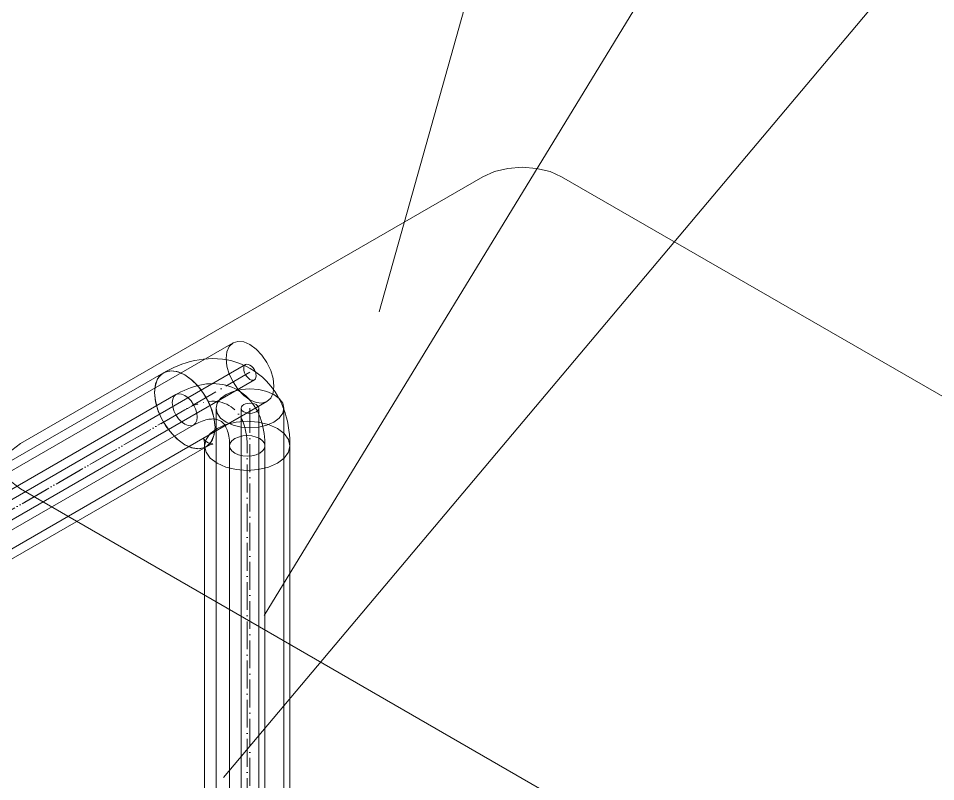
# Model space of a CAD drawing. Header units: millimetres. Extents: x -88595 to 880822, y -1054509 to -148035.
# Drawn here: x 415596.5 to 415926.2, y -310164.7 to -309890.1 of the extents above; entities that cross this region are included whole.
import ezdxf

# ---------------------------------------------------------------- set-up
doc = ezdxf.new("R2010")
doc.units = ezdxf.units.MM
doc.linetypes.add('$12$ADSK_Осевая', pattern=[14, 10, -2, 0, -2])
doc.linetypes.add('$13$ADSK_Осевая', pattern=[14, 10, -2, 0, -2])
for name, color, linetype, lineweight in [('Изоляция', 7, 'Continuous', 18), ('Марки', 7, 'Continuous', 20), ('Оборудование', 7, 'Continuous', 18), ('Трубопровод', 7, 'Continuous', 18), ('Трубопроводы', 7, 'Continuous', 18)]:
    doc.layers.add(name, color=color, linetype=linetype, lineweight=lineweight)

# ---------------------------------------------------------------- blocks, each defined once
blk = doc.blocks.new('$0$ADSK_МедьПайка_Отвод-гнутая труба - Отвод _гнутая труба_-V19-В_ОВ3_4')
at = {"layer": 'Трубопроводы', "color": 134, "true_color": 0x00a6a6}
for points in [[(1735.53, 594.57, 0), (1734.5, 595.12, 0), (1733.43, 595.6, 0), (1732.33, 596, 0), (1731.2, 596.33, 0), (1730.06, 596.58, 0), (1728.91, 596.76, 0), (1727.74, 596.87, 0), (1726.57, 596.91, 0), (1725.4, 596.88, 0), (1724.24, 596.78, 0), (1723.07, 596.62, 0), (1721.91, 596.4, 0), (1720.75, 596.13, 0), (1719.61, 595.8, 0), (1718.47, 595.41, 0), (1717.34, 594.98, 0), (1716.21, 594.5, 0), (1715.1, 593.96, 0), (1714, 593.39, 0), (1713.31, 593, 0)], [(1735.53, 594.57, 0), (1736.53, 593.95, 0), (1737.48, 593.26, 0), (1738.38, 592.51, 0), (1739.22, 591.7, 0), (1740.01, 590.84, 0), (1740.75, 589.93, 0), (1741.42, 588.97, 0), (1742.04, 587.98, 0), (1742.6, 586.95, 0), (1743.1, 585.89, 0), (1743.54, 584.8, 0), (1743.94, 583.69, 0), (1744.27, 582.55, 0), (1744.56, 581.39, 0), (1744.8, 580.21, 0), (1744.99, 579.01, 0), (1745.13, 577.8, 0), (1745.22, 576.57, 0), (1745.27, 575.33, 0), (1745.28, 574.53, 0)], [(1716.48, 592.68, 0), (1715.32, 593.18, 0), (1714.24, 593.28, 0), (1713.31, 593, 0), (1712.59, 592.33, 0), (1712.15, 591.34, 0), (1711.99, 590.09, 0), (1712.15, 588.66, 0), (1712.59, 587.15, 0), (1713.31, 585.66, 0), (1714.24, 584.3, 0), (1715.32, 583.16, 0), (1716.48, 582.31, 0)], [(1716.48, 582.31, 0), (1717.65, 581.82, 0), (1718.73, 581.71, 0), (1719.66, 582, 0), (1720.37, 582.66, 0), (1720.82, 583.65, 0), (1720.97, 584.9, 0), (1720.82, 586.33, 0), (1720.37, 587.84, 0), (1719.66, 589.33, 0), (1718.73, 590.69, 0), (1717.65, 591.83, 0), (1716.48, 592.68, 0)], [(1729.18, 583.57, 0), (1728.92, 583.71, 0), (1728.65, 583.83, 0), (1728.36, 583.94, 0), (1728.05, 584.03, 0), (1727.71, 584.1, 0), (1727.35, 584.16, 0), (1726.96, 584.19, 0), (1726.54, 584.21, 0), (1726.09, 584.19, 0), (1725.61, 584.15, 0), (1725.1, 584.09, 0), (1724.56, 583.98, 0), (1723.99, 583.85, 0), (1723.4, 583.68, 0), (1722.78, 583.47, 0), (1722.14, 583.22, 0), (1721.48, 582.94, 0), (1720.8, 582.61, 0), (1720.1, 582.25, 0), (1719.66, 582, 0)], [(1729.18, 583.57, 0), (1729.43, 583.41, 0), (1729.67, 583.24, 0), (1729.91, 583.04, 0), (1730.15, 582.82, 0), (1730.38, 582.56, 0), (1730.61, 582.28, 0), (1730.83, 581.96, 0), (1731.05, 581.6, 0), (1731.27, 581.2, 0), (1731.48, 580.77, 0), (1731.67, 580.29, 0), (1731.85, 579.77, 0), (1732.02, 579.21, 0), (1732.17, 578.61, 0), (1732.3, 577.97, 0), (1732.41, 577.29, 0), (1732.49, 576.58, 0), (1732.55, 575.83, 0), (1732.58, 575.05, 0), (1732.58, 574.53, 0)], [(1734.44, 571.94, 0), (1733.43, 572.7, 0), (1732.8, 573.59, 0), (1732.58, 574.53, 0), (1732.8, 575.48, 0), (1733.43, 576.37, 0), (1734.44, 577.13, 0), (1735.76, 577.71, 0), (1737.29, 578.08, 0), (1738.93, 578.2, 0), (1740.58, 578.08, 0), (1742.11, 577.71, 0), (1743.42, 577.13, 0)], [(1743.42, 577.13, 0), (1744.43, 576.37, 0), (1745.07, 575.48, 0), (1745.28, 574.53, 0), (1745.07, 573.59, 0), (1744.43, 572.7, 0), (1743.42, 571.94, 0), (1742.11, 571.36, 0), (1740.58, 570.99, 0), (1738.93, 570.87, 0), (1737.29, 570.99, 0), (1735.76, 571.36, 0), (1734.44, 571.94, 0)]]:
    blk.add_polyline3d(points, dxfattribs=at)
blk = doc.blocks.new('$0$ADSK_Наружный блок кондиционера сплит-системы1 - AS24TL5HRA-A-V54-В_ОВ3_4')
at = {"layer": 'Оборудование'}
for p, q in [((-18064.77, 12975.36), (-18230.94, 12879.43)), ((-17499.08, 12665.1), (-18036.48, 12975.36)), ((-18230.94, 12863.1), (-17693.54, 12552.83))]:
    blk.add_line(p, q, dxfattribs=at)
for points in [[(-18036.48, 12975.36, 0), (-18040.63, 12977.2, 0), (-18045.45, 12978.35, 0), (-18050.63, 12978.75, 0), (-18055.8, 12978.35, 0), (-18060.63, 12977.2, 0), (-18064.77, 12975.36, 0)], [(-18230.94, 12879.43, 0), (-18234.12, 12877.04, 0), (-18236.11, 12874.25, 0), (-18236.8, 12871.26, 0), (-18236.11, 12868.27, 0), (-18234.12, 12865.49, 0), (-18230.94, 12863.1, 0)]]:
    blk.add_polyline3d(points, dxfattribs=at)

msp = doc.modelspace()

# ---------------------------------------------------------------- linework, layer by layer
at = {"layer": 'Изоляция', "color": 190, "true_color": 0x8000ff}
for p, q in [((415673.67, -310006.87), (415423.69, -310151.2)), ((415435.86, -310172.28), (415685.84, -310027.96))]:
    msp.add_line(p, q, dxfattribs=at)
at = {"layer": 'Изоляция', "color": 134, "true_color": 0x00a6a6}
for p, q in [((415648.67, -310017.64), (415452.1, -310131.13)), ((415467.45, -310157.71), (415664.02, -310044.23)), ((415663.44, -310043.9), (415663.44, -310286.22)), ((415694.14, -310286.22), (415694.14, -310043.9))]:
    msp.add_line(p, q, dxfattribs=at)
at = {"layer": 'Изоляция'}
for p, q in [((415667.58, -310030.38), (415667.58, -310250.75)), ((415691.93, -310250.75), (415691.93, -310030.38))]:
    msp.add_line(p, q, dxfattribs=at)
at = {"layer": 'Изоляция', "color": 190, "true_color": 0x8000ff}
for points in [[(415671.15, -310012.44, 0), (415671.44, -310010.04, 0), (415672.3, -310008.14, 0), (415673.67, -310006.87, 0), (415675.45, -310006.32, 0), (415677.53, -310006.53, 0), (415679.76, -310007.47, 0)], [(415679.76, -310007.47, 0), (415681.98, -310009.1, 0), (415684.06, -310011.29, 0), (415685.84, -310013.9, 0), (415687.21, -310016.75, 0), (415688.07, -310019.64, 0), (415688.37, -310022.39, 0)], [(415679.76, -310027.36, 0), (415677.53, -310025.73, 0), (415675.45, -310023.54, 0), (415673.67, -310020.93, 0), (415672.3, -310018.08, 0), (415671.44, -310015.19, 0), (415671.15, -310012.44, 0)], [(415688.37, -310022.39, 0), (415688.07, -310024.79, 0), (415687.21, -310026.69, 0), (415685.84, -310027.96, 0), (415684.06, -310028.51, 0), (415681.98, -310028.3, 0), (415679.76, -310027.36, 0)]]:
    msp.add_polyline3d(points, dxfattribs=at)
at = {"layer": 'Изоляция', "color": 134, "true_color": 0x00a6a6}
for points in [[(415679.89, -310016.07, 0), (415678.31, -310015.22, 0), (415676.67, -310014.49, 0), (415675, -310013.88, 0), (415673.3, -310013.38, 0), (415671.58, -310013, 0), (415669.87, -310012.74, 0), (415668.15, -310012.58, 0), (415666.46, -310012.52, 0), (415664.78, -310012.57, 0), (415663.12, -310012.7, 0), (415661.49, -310012.92, 0), (415659.89, -310013.22, 0), (415658.32, -310013.6, 0), (415656.78, -310014.04, 0), (415655.27, -310014.55, 0), (415653.79, -310015.12, 0), (415652.34, -310015.74, 0), (415650.92, -310016.42, 0), (415649.53, -310017.15, 0), (415648.67, -310017.64, 0)], [(415656.34, -310018.4, 0), (415653.92, -310017.32, 0), (415651.63, -310016.92, 0), (415649.57, -310017.23, 0), (415647.85, -310018.22, 0), (415646.56, -310019.85, 0), (415645.76, -310022.04, 0), (415645.49, -310024.67, 0)], [(415645.49, -310024.67, 0), (415645.86, -310021.64, 0), (415646.94, -310019.24, 0), (415648.67, -310017.64, 0), (415650.91, -310016.95, 0), (415653.53, -310017.21, 0), (415656.34, -310018.4, 0)], [(415656.34, -310018.4, 0), (415659.15, -310020.45, 0), (415661.77, -310023.21, 0), (415664.02, -310026.5, 0), (415665.74, -310030.09, 0), (415666.83, -310033.74, 0), (415667.2, -310037.2, 0)], [(415667.2, -310037.2, 0), (415666.92, -310034.25, 0), (415666.12, -310031.14, 0), (415664.83, -310028.02, 0), (415663.11, -310025.04, 0), (415661.05, -310022.36, 0), (415658.76, -310020.11, 0), (415656.34, -310018.4, 0)], [(415679.89, -310016.07, 0), (415681.41, -310017.02, 0), (415682.86, -310018.07, 0), (415684.23, -310019.21, 0), (415685.51, -310020.44, 0), (415686.7, -310021.73, 0), (415687.79, -310023.08, 0), (415688.78, -310024.49, 0), (415689.68, -310025.93, 0), (415690.48, -310027.41, 0), (415691.19, -310028.91, 0), (415691.82, -310030.43, 0), (415692.36, -310031.97, 0), (415692.82, -310033.51, 0), (415693.2, -310035.07, 0), (415693.52, -310036.63, 0), (415693.76, -310038.2, 0), (415693.95, -310039.76, 0), (415694.07, -310041.33, 0), (415694.13, -310042.9, 0), (415694.14, -310043.9, 0)], [(415656.34, -310043.47, 0), (415653.53, -310041.42, 0), (415650.91, -310038.65, 0), (415648.67, -310035.36, 0), (415646.94, -310031.77, 0), (415645.86, -310028.12, 0), (415645.49, -310024.67, 0)], [(415645.49, -310024.67, 0), (415645.76, -310027.61, 0), (415646.56, -310030.73, 0), (415647.86, -310033.85, 0), (415649.58, -310036.83, 0), (415651.63, -310039.51, 0), (415653.93, -310041.76, 0), (415656.34, -310043.47, 0)], [(415689.65, -310037.63, 0), (415686.47, -310036.22, 0), (415682.76, -310035.33, 0), (415678.79, -310035.03, 0), (415674.82, -310035.33, 0), (415671.12, -310036.22, 0), (415667.94, -310037.63, 0)], [(415667.94, -310037.63, 0), (415671.12, -310036.22, 0), (415674.82, -310035.33, 0), (415678.79, -310035.03, 0), (415682.76, -310035.33, 0), (415686.47, -310036.22, 0), (415689.65, -310037.63, 0)], [(415667.2, -310037.2, 0), (415666.83, -310040.23, 0), (415665.74, -310042.63, 0), (415664.02, -310044.23, 0), (415661.77, -310044.92, 0), (415659.15, -310044.66, 0), (415656.34, -310043.47, 0)], [(415656.34, -310043.47, 0), (415658.76, -310044.55, 0), (415661.05, -310044.94, 0), (415663.11, -310044.64, 0), (415664.83, -310043.65, 0), (415666.12, -310042.02, 0), (415666.92, -310039.83, 0), (415667.2, -310037.2, 0)], [(415667.94, -310037.63, 0), (415665.5, -310039.46, 0), (415663.96, -310041.6, 0), (415663.44, -310043.9, 0), (415663.96, -310046.19, 0), (415665.5, -310048.33, 0), (415667.94, -310050.16, 0)], [(415667.94, -310050.16, 0), (415665.5, -310048.33, 0), (415663.96, -310046.19, 0), (415663.44, -310043.9, 0), (415663.96, -310041.6, 0), (415665.5, -310039.46, 0), (415667.94, -310037.63, 0)], [(415689.65, -310050.16, 0), (415692.09, -310048.33, 0), (415693.62, -310046.19, 0), (415694.14, -310043.9, 0), (415693.62, -310041.6, 0), (415692.09, -310039.46, 0), (415689.65, -310037.63, 0)], [(415689.65, -310037.63, 0), (415692.09, -310039.46, 0), (415693.62, -310041.6, 0), (415694.14, -310043.9, 0), (415693.62, -310046.19, 0), (415692.09, -310048.33, 0), (415689.65, -310050.16, 0)], [(415664.54, -310042.65, 0), (415664.26, -310042.48, 0), (415664, -310042.29, 0), (415663.77, -310042.1, 0), (415663.57, -310041.91, 0), (415663.41, -310041.73, 0), (415663.28, -310041.57, 0), (415663.19, -310041.44, 0), (415663.13, -310041.35, 0), (415663.1, -310041.3, 0), (415663.1, -310041.29, 0)], [(415663.1, -310041.29, 0), (415663.11, -310041.31, 0), (415663.14, -310041.39, 0), (415663.18, -310041.52, 0), (415663.23, -310041.7, 0), (415663.28, -310041.94, 0), (415663.33, -310042.23, 0), (415663.37, -310042.57, 0), (415663.41, -310042.96, 0), (415663.43, -310043.4, 0), (415663.44, -310043.88, 0), (415663.44, -310043.9, 0)], [(415666.45, -310043.22, 0), (415666.42, -310043.22, 0), (415666.34, -310043.24, 0), (415666.21, -310043.27, 0), (415666.02, -310043.32, 0), (415665.79, -310043.39, 0), (415665.51, -310043.49, 0), (415665.2, -310043.62, 0), (415664.84, -310043.79, 0), (415664.45, -310043.99, 0), (415664.03, -310044.22, 0), (415664.02, -310044.23, 0)], [(415664.54, -310042.65, 0), (415664.83, -310042.81, 0), (415665.12, -310042.94, 0), (415665.41, -310043.04, 0), (415665.67, -310043.12, 0), (415665.91, -310043.17, 0), (415666.11, -310043.2, 0), (415666.27, -310043.22, 0), (415666.38, -310043.22, 0), (415666.44, -310043.22, 0), (415666.45, -310043.22, 0)], [(415667.94, -310050.16, 0), (415671.12, -310051.57, 0), (415674.82, -310052.46, 0), (415678.79, -310052.76, 0), (415682.76, -310052.46, 0), (415686.47, -310051.57, 0), (415689.65, -310050.16, 0)], [(415689.65, -310050.16, 0), (415686.47, -310051.57, 0), (415682.76, -310052.46, 0), (415678.79, -310052.76, 0), (415674.82, -310052.46, 0), (415671.12, -310051.57, 0), (415667.94, -310050.16, 0)]]:
    msp.add_polyline3d(points, dxfattribs=at)
at = {"layer": 'Изоляция'}
for points in [[(415671.15, -310025.41, 0), (415669.21, -310026.86, 0), (415668, -310028.56, 0), (415667.58, -310030.38, 0), (415668, -310032.2, 0), (415669.21, -310033.89, 0), (415671.15, -310035.35, 0)], [(415688.37, -310025.41, 0), (415685.84, -310024.29, 0), (415682.91, -310023.59, 0), (415679.76, -310023.35, 0), (415676.61, -310023.59, 0), (415673.67, -310024.29, 0), (415671.15, -310025.41, 0)], [(415688.37, -310035.35, 0), (415690.3, -310033.89, 0), (415691.52, -310032.2, 0), (415691.93, -310030.38, 0), (415691.52, -310028.56, 0), (415690.3, -310026.86, 0), (415688.37, -310025.41, 0)], [(415671.15, -310035.35, 0), (415673.67, -310036.46, 0), (415676.61, -310037.17, 0), (415679.76, -310037.41, 0), (415682.91, -310037.17, 0), (415685.84, -310036.46, 0), (415688.37, -310035.35, 0)]]:
    msp.add_polyline3d(points, dxfattribs=at)
at = {"layer": 'Марки'}
for p, q in [((415726.17, -309995.64), (416163.18, -308440.56)), ((415684.85, -310104.9), (416395.41, -308940.56)), ((415670.29, -310163.15), (416395.41, -309301.16))]:
    msp.add_line(p, q, dxfattribs=at)
at = {"layer": 'Трубопровод', "color": 190, "true_color": 0x8000ff}
for p, q in [((415678.17, -310014.66), (415428.19, -310158.99)), ((415431.36, -310164.49), (415681.34, -310020.16))]:
    msp.add_line(p, q, dxfattribs=at)
at = {"layer": 'Трубопровод', "color": 190, "linetype": '$12$ADSK_Осевая', "true_color": 0x8000ff}
msp.add_line((415679.76, -310017.41), (415429.78, -310161.74), dxfattribs=at)
msp.add_line((415679.76, -310017.41), (415429.78, -310161.74), dxfattribs=at)
at = {"layer": 'Трубопровод', "color": 134, "true_color": 0x00a6a6}
for p, q in [((415653.17, -310025.43), (415456.6, -310138.92)), ((415462.95, -310149.92), (415659.52, -310036.43)), ((415672.44, -310043.9), (415672.44, -310286.22)), ((415685.14, -310286.22), (415685.14, -310043.9))]:
    msp.add_line(p, q, dxfattribs=at)
at = {"layer": 'Трубопровод', "color": 134, "linetype": '$12$ADSK_Осевая', "true_color": 0x00a6a6}
for p, q in [((415656.34, -310030.93), (415459.78, -310144.42)), ((415656.34, -310030.93), (415459.78, -310144.42)), ((415678.79, -310286.22), (415678.79, -310043.9)), ((415678.79, -310286.22), (415678.79, -310043.9))]:
    msp.add_line(p, q, dxfattribs=at)
at = {"layer": 'Трубопровод'}
for p, q in [((415676.58, -310030.38), (415676.58, -310250.75)), ((415682.93, -310250.75), (415682.93, -310030.38))]:
    msp.add_line(p, q, dxfattribs=at)
at = {"layer": 'Трубопровод', "linetype": '$12$ADSK_Осевая'}
msp.add_line((415679.76, -310250.75), (415679.76, -310030.38), dxfattribs=at)
msp.add_line((415679.76, -310250.75), (415679.76, -310030.38), dxfattribs=at)
at = {"layer": 'Трубопровод', "color": 190, "true_color": 0x8000ff}
for points in [[(415677.51, -310016.12, 0), (415677.59, -310015.49, 0), (415677.81, -310015, 0), (415678.17, -310014.66, 0), (415678.63, -310014.52, 0), (415679.18, -310014.58, 0), (415679.76, -310014.82, 0)], [(415679.76, -310014.82, 0), (415680.34, -310015.25, 0), (415680.88, -310015.82, 0), (415681.34, -310016.5, 0), (415681.7, -310017.24, 0), (415681.93, -310018, 0), (415682, -310018.71, 0)], [(415679.76, -310020.01, 0), (415679.18, -310019.58, 0), (415678.63, -310019.01, 0), (415678.17, -310018.33, 0), (415677.81, -310017.59, 0), (415677.59, -310016.83, 0), (415677.51, -310016.12, 0)], [(415682, -310018.71, 0), (415681.93, -310019.34, 0), (415681.7, -310019.83, 0), (415681.34, -310020.16, 0), (415680.88, -310020.31, 0), (415680.34, -310020.25, 0), (415679.76, -310020.01, 0)]]:
    msp.add_polyline3d(points, dxfattribs=at)
at = {"layer": 'Трубопровод', "color": 134, "true_color": 0x00a6a6}
for points in [[(415651.85, -310028.34, 0), (415652, -310027.09, 0), (415652.45, -310026.1, 0), (415653.17, -310025.43, 0), (415654.1, -310025.15, 0), (415655.18, -310025.25, 0), (415656.34, -310025.75, 0)], [(415656.34, -310036.12, 0), (415655.18, -310035.27, 0), (415654.1, -310034.13, 0), (415653.17, -310032.77, 0), (415652.45, -310031.28, 0), (415652, -310029.77, 0), (415651.85, -310028.34, 0)], [(415656.34, -310025.75, 0), (415657.5, -310026.6, 0), (415658.59, -310027.74, 0), (415659.52, -310029.1, 0), (415660.23, -310030.59, 0), (415660.68, -310032.1, 0), (415660.83, -310033.53, 0)], [(415660.83, -310033.53, 0), (415660.68, -310034.78, 0), (415660.23, -310035.77, 0), (415659.52, -310036.43, 0), (415658.59, -310036.72, 0), (415657.5, -310036.61, 0), (415656.34, -310036.12, 0)], [(415674.3, -310041.3, 0), (415673.29, -310042.06, 0), (415672.66, -310042.95, 0), (415672.44, -310043.9, 0), (415672.66, -310044.84, 0), (415673.29, -310045.73, 0), (415674.3, -310046.49, 0)], [(415683.28, -310041.3, 0), (415681.97, -310040.72, 0), (415680.44, -310040.35, 0), (415678.79, -310040.23, 0), (415677.15, -310040.35, 0), (415675.62, -310040.72, 0), (415674.3, -310041.3, 0)], [(415683.28, -310046.49, 0), (415684.29, -310045.73, 0), (415684.93, -310044.84, 0), (415685.14, -310043.9, 0), (415684.93, -310042.95, 0), (415684.29, -310042.06, 0), (415683.28, -310041.3, 0)], [(415674.3, -310046.49, 0), (415675.62, -310047.07, 0), (415677.15, -310047.44, 0), (415678.79, -310047.56, 0), (415680.44, -310047.44, 0), (415681.97, -310047.07, 0), (415683.28, -310046.49, 0)]]:
    msp.add_polyline3d(points, dxfattribs=at)
at = {"layer": 'Трубопровод'}
for points in [[(415682, -310029.08, 0), (415681.34, -310028.79, 0), (415680.58, -310028.61, 0), (415679.76, -310028.54, 0), (415678.93, -310028.61, 0), (415678.17, -310028.79, 0), (415677.51, -310029.08, 0)], [(415677.51, -310029.08, 0), (415677.01, -310029.46, 0), (415676.69, -310029.9, 0), (415676.58, -310030.38, 0), (415676.69, -310030.85, 0), (415677.01, -310031.29, 0), (415677.51, -310031.67, 0)], [(415677.51, -310031.67, 0), (415678.17, -310031.96, 0), (415678.93, -310032.15, 0), (415679.76, -310032.21, 0), (415680.58, -310032.15, 0), (415681.34, -310031.96, 0), (415682, -310031.67, 0)], [(415682, -310031.67, 0), (415682.51, -310031.29, 0), (415682.82, -310030.85, 0), (415682.93, -310030.38, 0), (415682.82, -310029.9, 0), (415682.51, -310029.46, 0), (415682, -310029.08, 0)]]:
    msp.add_polyline3d(points, dxfattribs=at)
at = {"layer": 'Трубопроводы', "color": 134, "linetype": '$13$ADSK_Осевая', "true_color": 0x00a6a6}
msp.add_ellipse((415656.34, -310056.86), major_axis=(15.87, 27.5), ratio=0.57735, start_param=5.497787, end_param=7.068583, dxfattribs=at)

# ---------------------------------------------------------------- block references
at = {"layer": 'Оборудование'}
msp.add_blockref('$0$ADSK_Наружный блок кондиционера сплит-системы1 - AS24TL5HRA-A-V54-В_ОВ3_4', (433828.25, -322922.45), dxfattribs=at)
at = {"layer": 'Трубопроводы', "color": 134, "true_color": 0x00a6a6}
msp.add_blockref('$0$ADSK_МедьПайка_Отвод-гнутая труба - Отвод _гнутая труба_-V19-В_ОВ3_4', (413939.86, -310618.43), dxfattribs=at)

doc.saveas('drawing.dxf')
